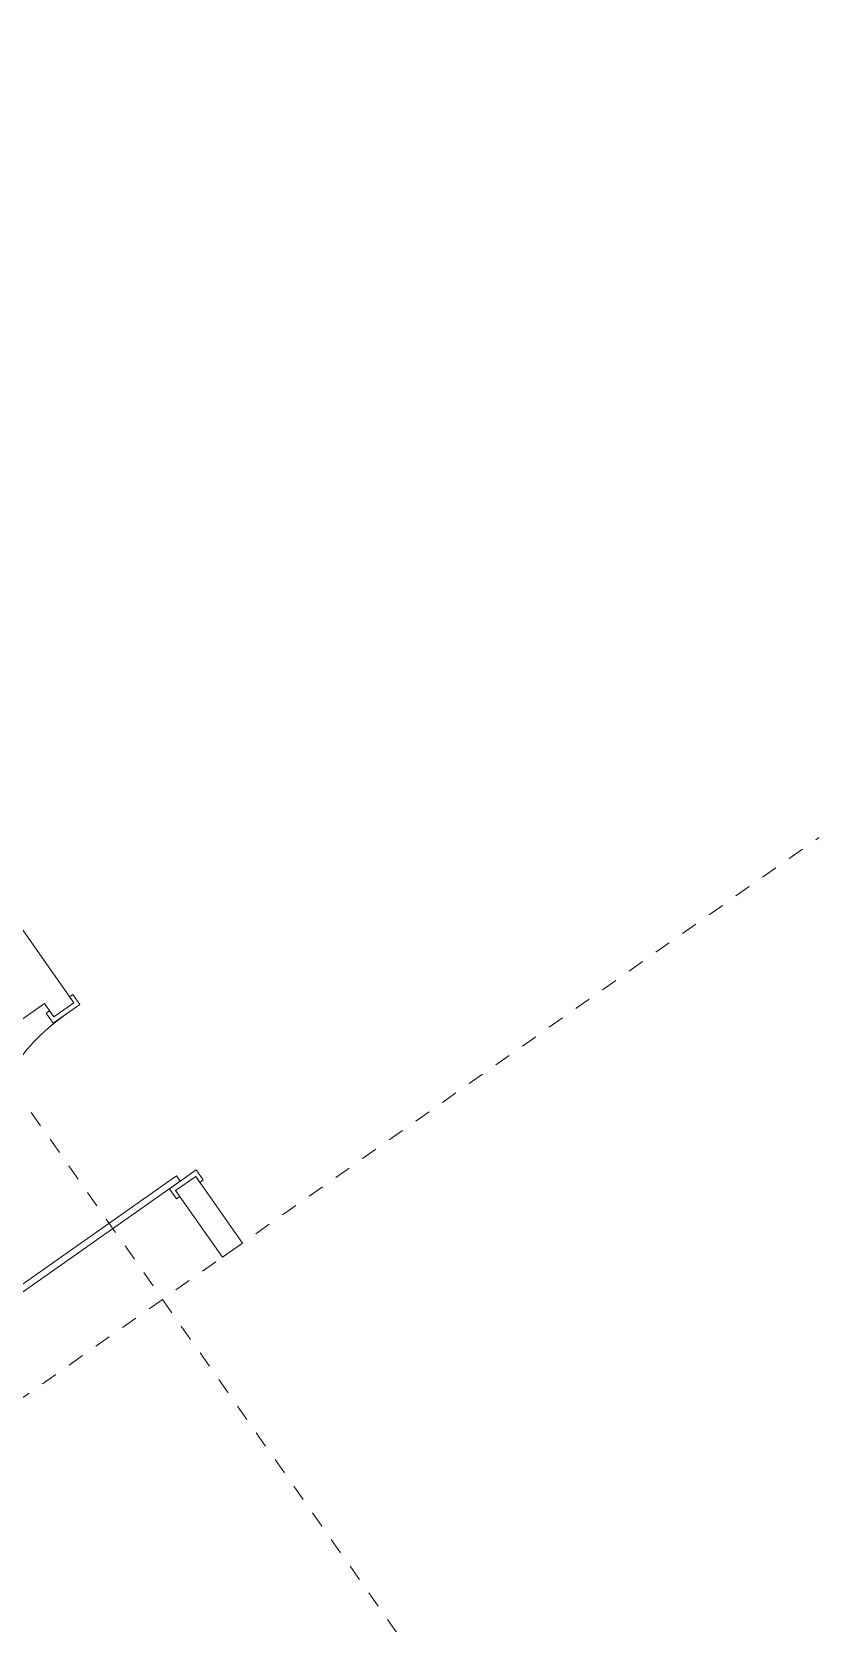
# Model space of a CAD drawing. Extents: x 274235 to 276654, y 142848 to 144425.
# Drawn here: x 276117.07 to 276121.85, y 143172.58 to 143182.33 of the extents above; entities that cross this region are included whole.
import ezdxf

# ---------------------------------------------------------------- set-up
doc = ezdxf.new("R2010")
doc.units = 0
doc.header["$LTSCALE"] = 1.5
doc.linetypes.add('ACM-G-CENTER', pattern=[50.8, 31.75, -6.35, 6.35, -6.35])
doc.layers.get('0').update_dxf_attribs({"linetype": 'CONTINUOUS', "lineweight": 0})
for name, color, linetype, lineweight in [('_ACM-A-DOOR', 1, 'CONTINUOUS', 5), ('_ACM-A-GRID', 3, 'CONTINUOUS', 5), ('_ACM-A-WALL-FULL', 6, 'CONTINUOUS', 13)]:
    doc.layers.add(name, color=color, linetype=linetype, lineweight=lineweight)

# ---------------------------------------------------------------- blocks, each defined once
blk = doc.blocks.new('ACM_Door-Regular-Single - 1323_1200_ S-2217205-F5_Working')
at = {"layer": '_ACM-A-DOOR'}
for p, q in [((-695, 100), (-620, 100)), ((-695, 75), (-695, 100)), ((-620, 100), (-620, -100)), ((620, 100), (695, 100)), ((620, -100), (620, 100)), ((695, 100), (695, 75)), ((-650, 75), (-695, 75)), ((-650, -75), (-650, 75)), ((650, 75), (650, -75)), ((695, 75), (650, 75)), ((-695, -75), (-650, -75)), ((-695, -100), (-695, -75)), ((580, -1220), (580, -20)), ((580, -20), (620, -20)), ((620, -20), (620, -1219.4)), ((650, -75), (695, -75)), ((695, -75), (695, -100)), ((-620, -100), (-695, -100)), ((695, -100), (620, -100)), ((580, -1220), (620, -1219.4))]:
    blk.add_line(p, q, dxfattribs=at)
blk.add_arc((580, -20), 1200, 180, 270, dxfattribs=at)
blk = doc.blocks.new('5f0512')
at = {"layer": '_ACM-A-GRID', "linetype": 'ACM-G-CENTER'}
for p, q in [((-171310.9734, 46244.7834), (-117853.7009, -7212.4891)), ((-125914.7181, 32244.0692), (-146279.3934, 11879.3939))]:
    blk.add_line(p, q, dxfattribs=at)
at = {"layer": '_ACM-A-WALL-FULL', "lineweight": 18}
for p, q in [((-142461.0167, 18243.3548), (-145855.1292, 21637.4674)), ((-143309.5448, 17536.2481), (-142637.7934, 18207.9995)), ((-142637.7934, 18207.9995), (-142567.0827, 18137.2888)), ((-142567.0827, 18137.2888), (-142461.0167, 18243.3548)), ((-141541.7779, 17324.116), (-141647.8439, 17218.05)), ((-141188.2245, 16970.5627), (-141541.7779, 17324.116)), ((-141647.8439, 17218.05), (-141294.2905, 16864.4967)), ((-141294.2905, 16864.4967), (-141188.2245, 16970.5627))]:
    blk.add_line(p, q, dxfattribs=at)
at = {"layer": '_ACM-A-DOOR', "rotation": 314.9999999999965}
blk.add_blockref('ACM_Door-Regular-Single - 1323_1200_ S-2217205-F5_Working', (-142054.4303, 17730.7024), dxfattribs=at)

msp = doc.modelspace()

# ---------------------------------------------------------------- block references
at = {"xscale": 0.0009999999999999994, "yscale": 0.001, "zscale": 0.001, "rotation": 350.1075696352769}
msp.add_blockref('5f0512', (276254.5381, 143133.9317), dxfattribs=at)

doc.saveas('drawing.dxf')
